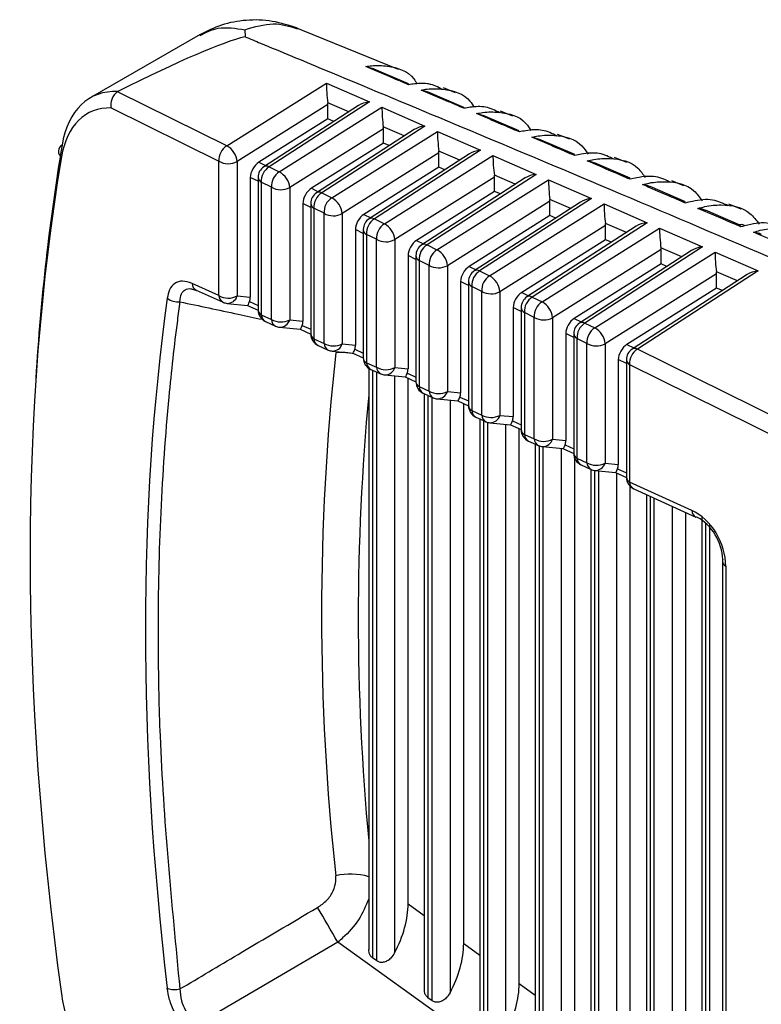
# Model space of a CAD drawing. Extents: x 12.3 to 108.7, y 1.1 to 80.4.
# Drawn here: x 71.71 to 72.295, y 63.744 to 64.522 of the extents above; entities that cross this region are included whole.
import ezdxf

# ---------------------------------------------------------------- set-up
doc = ezdxf.new("R2010")
doc.units = 0
doc.header["$MEASUREMENT"] = 0
doc.layers.add('OBJECT', color=7, linetype='CONTINUOUS')

msp = doc.modelspace()

# ---------------------------------------------------------------- linework, layer by layer
at = {"layer": 'OBJECT'}
for p, q in [((71.88757, 64.51383), (71.88761, 64.5083)), ((72.00882, 64.48237), (71.92467, 64.51671)), ((71.85212, 64.51002), (71.76546, 64.45999)), ((72.01665, 64.47097), (71.98764, 64.48334)), ((71.87317, 64.42212), (71.95189, 64.47163)), ((71.95189, 64.47163), (71.98588, 64.45683)), ((71.78698, 64.46481), (71.78725, 64.46497)), ((71.87317, 64.42212), (71.78698, 64.46481)), ((72.0604, 64.45242), (72.0316, 64.46472)), ((72.05389, 64.46398), (72.0442, 64.46794)), ((71.98588, 64.45683), (71.90667, 64.40552)), ((71.9695, 64.44896), (71.95295, 64.45617)), ((71.78191, 64.45201), (71.86696, 64.40988)), ((71.95305, 64.45469), (71.88141, 64.40963)), ((71.97722, 64.45396), (71.90247, 64.40554)), ((71.91468, 64.40156), (71.99573, 64.45254)), ((71.95305, 64.44336), (71.95305, 64.45469)), ((71.99573, 64.45254), (72.02972, 64.43773)), ((72.09896, 64.4456), (72.08929, 64.44954)), ((71.95305, 64.44336), (71.89852, 64.40906)), ((71.95772, 64.44133), (71.95305, 64.44336)), ((72.10415, 64.43383), (72.07555, 64.44607)), ((71.9969, 64.4356), (71.92291, 64.38907)), ((72.02106, 64.43486), (71.94401, 64.38496)), ((72.02972, 64.43773), (71.94822, 64.38494)), ((71.95618, 64.381), (72.03957, 64.43345)), ((72.01334, 64.42986), (71.99679, 64.43707)), ((71.9969, 64.42427), (71.9969, 64.4356)), ((72.03957, 64.43345), (72.07356, 64.41864)), ((72.1479, 64.41521), (72.1195, 64.42738)), ((72.14403, 64.42721), (72.13439, 64.43114)), ((71.9969, 64.42427), (71.94003, 64.3885)), ((72.07356, 64.41864), (71.98976, 64.36436)), ((72.00156, 64.42223), (71.9969, 64.42427)), ((72.05718, 64.41077), (72.04063, 64.41798)), ((71.86696, 64.3037), (71.86696, 64.40988)), ((71.88141, 64.40963), (71.88141, 64.30344)), ((71.89852, 64.40906), (71.90384, 64.40643)), ((72.04074, 64.4165), (71.96442, 64.3685)), ((72.0649, 64.41577), (71.98556, 64.36438)), ((71.99769, 64.36044), (72.08341, 64.41435)), ((72.04074, 64.40517), (72.04074, 64.4165)), ((72.08341, 64.41435), (72.1174, 64.39955)), ((72.1891, 64.40882), (72.17948, 64.41274)), ((71.90667, 64.40552), (71.91468, 64.40156)), ((72.04074, 64.40517), (71.98154, 64.36794)), ((72.0454, 64.40314), (72.04074, 64.40517)), ((72.19165, 64.39656), (72.16344, 64.40866)), ((71.8918, 64.39708), (71.8918, 64.30243)), ((71.89791, 64.39406), (71.8918, 64.39708)), ((71.89791, 64.39715), (71.89791, 64.29233)), ((72.08458, 64.39741), (72.00593, 64.34794)), ((72.10874, 64.39668), (72.0271, 64.3438)), ((72.1174, 64.39955), (72.03131, 64.34378)), ((72.03919, 64.33988), (72.12725, 64.39526)), ((72.10102, 64.39168), (72.08447, 64.39889)), ((72.08458, 64.38608), (72.08458, 64.39741)), ((72.12725, 64.39526), (72.16124, 64.38046)), ((72.23417, 64.39043), (72.22457, 64.39435)), ((71.90847, 64.38932), (71.90047, 64.39328)), ((71.90047, 64.39328), (71.90047, 64.28847)), ((71.90847, 64.28483), (71.90847, 64.38932)), ((71.92291, 64.38907), (71.92291, 64.28458)), ((71.94003, 64.3885), (71.94539, 64.38585)), ((72.08458, 64.38608), (72.02304, 64.34738)), ((72.08924, 64.38405), (72.08458, 64.38608)), ((72.2354, 64.37787), (72.20739, 64.38991)), ((71.94822, 64.38494), (71.95618, 64.381)), ((72.12842, 64.37832), (72.04743, 64.32738)), ((72.16124, 64.38046), (72.07285, 64.3232)), ((72.14486, 64.37259), (72.12831, 64.3798)), ((72.12842, 64.36699), (72.12842, 64.37832)), ((71.93331, 64.37652), (71.93331, 64.28356)), ((71.93945, 64.37348), (71.93331, 64.37652)), ((71.93945, 64.37657), (71.93945, 64.27345)), ((71.94998, 64.36876), (71.94202, 64.3727)), ((71.94202, 64.3727), (71.94202, 64.26959)), ((72.15258, 64.37759), (72.06865, 64.32322)), ((72.0807, 64.31932), (72.17109, 64.37617)), ((72.17109, 64.37617), (72.20508, 64.36136)), ((72.27916, 64.35916), (72.25133, 64.37113)), ((72.27924, 64.37204), (72.26966, 64.37595)), ((71.94998, 64.26597), (71.94998, 64.36876)), ((71.96442, 64.3685), (71.96442, 64.26571)), ((71.98154, 64.36794), (71.98693, 64.36527)), ((71.98976, 64.36436), (71.99769, 64.36044)), ((72.12842, 64.36699), (72.06455, 64.32682)), ((72.13308, 64.36496), (72.12842, 64.36699)), ((71.97482, 64.35596), (71.97482, 64.2647)), ((71.981, 64.3529), (71.97482, 64.35596)), ((71.981, 64.35599), (71.981, 64.25456)), ((72.17226, 64.35923), (72.08894, 64.30682)), ((72.19642, 64.35849), (72.11019, 64.30264)), ((72.20508, 64.36136), (72.1144, 64.30262)), ((72.12221, 64.29876), (72.21493, 64.35707)), ((72.1887, 64.35349), (72.17215, 64.3607)), ((72.17226, 64.3479), (72.17226, 64.35923)), ((72.21493, 64.35707), (72.24893, 64.34227)), ((71.99148, 64.3482), (71.98356, 64.35213)), ((71.98356, 64.35213), (71.98356, 64.2507)), ((71.99148, 64.2471), (71.99148, 64.3482)), ((72.00593, 64.34794), (72.00593, 64.24685)), ((72.02304, 64.34738), (72.02848, 64.34469)), ((72.17226, 64.3479), (72.10606, 64.30626)), ((72.17693, 64.34586), (72.17226, 64.3479)), ((72.03131, 64.34378), (72.03919, 64.33988)), ((72.2161, 64.34013), (72.13045, 64.28626)), ((72.24026, 64.3394), (72.15174, 64.28206)), ((72.24893, 64.34227), (72.15594, 64.28204)), ((72.23255, 64.3344), (72.21599, 64.34161)), ((72.2161, 64.3288), (72.2161, 64.34013)), ((72.01632, 64.3354), (72.01632, 64.24583)), ((72.02254, 64.33232), (72.01632, 64.3354)), ((72.02254, 64.33541), (72.02254, 64.23568)), ((72.03299, 64.32764), (72.02511, 64.33155)), ((72.02511, 64.33155), (72.02511, 64.23182)), ((72.16371, 64.2782), (72.25877, 64.33798)), ((72.25877, 64.33798), (72.29277, 64.32318)), ((72.03299, 64.22824), (72.03299, 64.32764)), ((72.04743, 64.32738), (72.04743, 64.22798)), ((72.06455, 64.32682), (72.07002, 64.32411)), ((72.2161, 64.3288), (72.14756, 64.2857)), ((72.22077, 64.32677), (72.2161, 64.3288)), ((72.07285, 64.3232), (72.0807, 64.31932)), ((72.25994, 64.32104), (72.17195, 64.2657)), ((72.2841, 64.32031), (72.19328, 64.26148)), ((72.29277, 64.32318), (72.19749, 64.26146)), ((72.27639, 64.31531), (72.25983, 64.32252)), ((72.25994, 64.30971), (72.25994, 64.32104)), ((71.86696, 64.3037), (71.8458, 64.31332)), ((71.84706, 64.30856), (71.84864, 64.30815)), ((71.8491, 64.30808), (71.87026, 64.29846)), ((72.05783, 64.31484), (72.05783, 64.22697)), ((72.06408, 64.31174), (72.05783, 64.31484)), ((72.06408, 64.31483), (72.06408, 64.2168)), ((72.0745, 64.30708), (72.06665, 64.31097)), ((72.06665, 64.31097), (72.06665, 64.21294)), ((72.25994, 64.30971), (72.18907, 64.26514)), ((72.26461, 64.30768), (72.25994, 64.30971)), ((71.88141, 64.30344), (71.8918, 64.30243)), ((72.0745, 64.20937), (72.0745, 64.30708)), ((72.08894, 64.30682), (72.08894, 64.20912)), ((72.10606, 64.30626), (72.11156, 64.30353)), ((72.1144, 64.30262), (72.12221, 64.29876)), ((71.87343, 64.29761), (71.88964, 64.29603)), ((71.88962, 64.29603), (71.89791, 64.29227)), ((71.89126, 64.29903), (71.89791, 64.29601)), ((72.09934, 64.29428), (72.09934, 64.2081)), ((72.10563, 64.29116), (72.09934, 64.29428)), ((72.10563, 64.29425), (72.10563, 64.19792)), ((71.90047, 64.28847), (71.90847, 64.28483)), ((71.92291, 64.28458), (71.93331, 64.28356)), ((72.116, 64.28652), (72.1082, 64.29039)), ((72.1082, 64.29039), (72.1082, 64.19406)), ((72.116, 64.19051), (72.116, 64.28652)), ((72.13045, 64.28626), (72.13045, 64.19025)), ((72.14756, 64.2857), (72.15311, 64.28295)), ((71.90377, 64.28323), (71.91177, 64.27959)), ((71.91494, 64.27874), (71.93115, 64.27716)), ((71.93113, 64.27716), (71.93945, 64.27338)), ((71.93276, 64.28017), (71.93945, 64.27713)), ((72.15594, 64.28204), (72.16371, 64.2782)), ((71.94202, 64.26959), (71.94998, 64.26597)), ((72.14084, 64.27372), (72.14084, 64.18924)), ((72.14717, 64.27058), (72.14084, 64.27372)), ((72.14717, 64.27367), (72.14717, 64.17903)), ((72.15751, 64.26596), (72.14974, 64.26981)), ((72.14974, 64.26981), (72.14974, 64.17517)), ((71.94531, 64.26434), (71.95327, 64.26072)), ((71.96442, 64.26571), (71.97482, 64.2647)), ((71.97427, 64.2613), (71.981, 64.25824)), ((72.15751, 64.17164), (72.15751, 64.26596)), ((72.17195, 64.2657), (72.17195, 64.17138)), ((72.18907, 64.26514), (72.19465, 64.26237)), ((72.47112, 64.12592), (72.19749, 64.26146)), ((71.95644, 64.25988), (71.97266, 64.2583)), ((71.97264, 64.2583), (71.981, 64.2545)), ((71.98356, 64.2507), (71.99148, 64.2471)), ((71.98531, 64.24634), (71.98531, 63.78716)), ((72.00593, 64.24685), (72.01632, 64.24583)), ((72.18235, 64.25315), (72.18235, 64.17037)), ((72.18872, 64.25), (72.18235, 64.25315)), ((72.18872, 64.25309), (72.18872, 64.16015)), ((72.19129, 64.24923), (72.46509, 64.1136)), ((72.19129, 64.24923), (72.19129, 64.15629)), ((71.98686, 64.24546), (71.99478, 64.24186)), ((71.98824, 64.24483), (71.98824, 63.78047)), ((71.99159, 63.77806), (71.99159, 64.24331)), ((71.99795, 64.24101), (72.01416, 64.23943)), ((72.00567, 64.24026), (72.00567, 63.78439)), ((72.01414, 64.23943), (72.02254, 64.23562)), ((72.01578, 64.24244), (72.02254, 64.23936)), ((72.01643, 63.82321), (72.01643, 64.23839)), ((72.02511, 64.23182), (72.03299, 64.22824)), ((72.0284, 64.22658), (72.03629, 64.22299)), ((72.02915, 64.22624), (72.02915, 63.75563)), ((72.03208, 64.22491), (72.03208, 63.74895)), ((72.03543, 63.74654), (72.03543, 64.22338)), ((72.04743, 64.22798), (72.05783, 64.22697)), ((72.05728, 64.22357), (72.06408, 64.22048)), ((72.03946, 64.22215), (72.05567, 64.22057)), ((72.04951, 64.22117), (72.04951, 63.75286)), ((72.05565, 64.22057), (72.06409, 64.21673)), ((72.06027, 63.79169), (72.06027, 64.21847)), ((72.06665, 64.21294), (72.0745, 64.20937)), ((72.06995, 64.2077), (72.07779, 64.20413)), ((72.08894, 64.20912), (72.09934, 64.2081)), ((72.07299, 64.20631), (72.07299, 63.72411)), ((72.07592, 64.20498), (72.07592, 63.71742)), ((72.07927, 63.71502), (72.07927, 64.20359)), ((72.08096, 64.20328), (72.09718, 64.2017)), ((72.09335, 64.20207), (72.09335, 63.72134)), ((72.09716, 64.2017), (72.10563, 64.19785)), ((72.09879, 64.2047), (72.10563, 64.2016)), ((72.10411, 63.76016), (72.10411, 64.19854)), ((72.1082, 64.19406), (72.116, 64.19051)), ((72.11149, 64.18881), (72.1193, 64.18526)), ((72.11683, 64.18639), (72.11683, 63.69258)), ((72.11976, 64.18507), (72.11976, 63.6859)), ((72.12247, 64.18441), (72.13868, 64.18284)), ((72.12311, 63.68349), (72.12311, 64.18435)), ((72.13045, 64.19025), (72.14084, 64.18924)), ((72.1403, 64.18584), (72.14717, 64.18271)), ((72.13719, 64.18298), (72.13719, 63.68981)), ((72.13866, 64.18284), (72.14717, 64.17897)), ((72.14795, 63.72864), (72.14795, 64.17517)), ((72.14974, 64.17517), (72.15751, 64.17164)), ((72.15304, 64.16993), (72.16081, 64.1664)), ((72.17195, 64.17138), (72.18235, 64.17037)), ((72.16067, 64.16646), (72.16067, 63.66106)), ((72.1636, 64.16559), (72.1636, 63.65437)), ((72.16398, 64.16555), (72.18019, 64.16397)), ((72.16695, 63.65197), (72.16695, 64.16526)), ((72.18017, 64.16397), (72.18872, 64.16009)), ((72.18103, 64.16358), (72.18103, 63.65829)), ((72.1818, 64.16697), (72.18872, 64.16383)), ((72.24032, 64.134), (72.19129, 64.15629)), ((72.19179, 63.69711), (72.19179, 64.15294)), ((72.19458, 64.15105), (72.24362, 64.12876)), ((72.20451, 64.14653), (72.20451, 63.62953)), ((72.20744, 64.1452), (72.20744, 63.62285)), ((72.21079, 63.62044), (72.21079, 64.14368)), ((72.22487, 64.13728), (72.22487, 63.62677)), ((72.23563, 63.66559), (72.23563, 64.13239)), ((72.24835, 64.12904), (72.24835, 63.59801)), ((72.25128, 64.12399), (72.25128, 63.59133)), ((72.25463, 63.58892), (72.25463, 64.12297)), ((72.26461, 64.09369), (72.26461, 63.40622)), ((72.26717, 64.08983), (72.26717, 63.40235)), ((72.01643, 63.82321), (72.02915, 63.81406)), ((71.96087, 63.79292), (71.85044, 63.72802)), ((72.26461, 63.57451), (71.96087, 63.79292)), ((72.06027, 63.79169), (72.07299, 63.78254)), ((71.99159, 63.77806), (71.98824, 63.78047)), ((72.10411, 63.76016), (72.11683, 63.75101)), ((72.03543, 63.74654), (72.03208, 63.74895))]:
    msp.add_line(p, q, dxfattribs=at)
at = {"layer": 'OBJECT', "flags": 128}
msp.add_lwpolyline([(72.24497, 64.12837), (72.24408, 64.12858), (72.24362, 64.12876)], dxfattribs=at)
at = {"layer": 'OBJECT'}
for centre, radius, start, end in [((71.74565, 64.41779), 0.00543, 117.54162, 236.58781), ((71.88055, 64.41069), 0.01361, 122.85312, 183.38407), ((71.86555, 64.40813), 0.01593, 5.38168, 61.427), ((71.87443, 64.42319), 0.01525, 240.71863, 297.24705), ((71.90791, 64.39715), 0.01, 122.93169, 180), ((71.91406, 64.39409), 0.01361, 122.85305, 183.38417), ((71.90456, 64.40165), 0.00441, 61.31148, 118.23671), ((71.92206, 64.39012), 0.01361, 122.85311, 183.38397), ((71.90706, 64.38757), 0.01593, 5.38281, 61.42599), ((71.90269, 64.39754), 0.0048, 184.73701, 242.47408), ((71.91593, 64.40263), 0.01525, 240.71976, 297.24592), ((71.94945, 64.37657), 0.01, 122.93169, 180), ((71.9556, 64.37351), 0.01361, 122.85638, 183.38269), ((71.9461, 64.38107), 0.00441, 61.31596, 118.23265), ((71.96357, 64.36956), 0.01361, 122.85641, 183.3828), ((71.94856, 64.36701), 0.01593, 5.38131, 61.42772), ((71.94424, 64.37696), 0.0048, 184.74127, 242.47171), ((71.95744, 64.38206), 0.01525, 240.71918, 297.24742), ((71.991, 64.35599), 0.01, 122.93169, 180), ((71.99715, 64.35293), 0.01361, 122.85285, 183.38423), ((71.98765, 64.36049), 0.00441, 61.31295, 118.23484), ((71.98578, 64.35638), 0.0048, 184.73571, 242.47464), ((72.00507, 64.349), 0.01361, 122.85514, 183.38407), ((71.99007, 64.34645), 0.01593, 5.38161, 61.42742), ((71.99894, 64.3615), 0.01525, 240.71918, 297.24742), ((72.03254, 64.33541), 0.01, 122.93169, 180), ((72.03869, 64.33235), 0.01361, 122.8565, 183.38282), ((72.02919, 64.33991), 0.00441, 61.31763, 118.23056), ((72.04658, 64.32844), 0.01361, 122.853, 183.38422), ((72.03158, 64.32589), 0.01593, 5.38161, 61.42742), ((72.02733, 64.3358), 0.0048, 184.74198, 242.47174), ((72.04045, 64.34094), 0.01525, 240.71863, 297.24705), ((72.07074, 64.31933), 0.00441, 61.31309, 118.23551), ((72.07408, 64.31483), 0.01, 122.93169, 180), ((72.08024, 64.31177), 0.01361, 122.85311, 183.38421), ((72.08809, 64.30788), 0.01361, 122.853, 183.38422), ((72.07308, 64.30533), 0.01593, 5.38319, 61.42584), ((71.8519, 64.3135), 0.0061, 181.67096, 242.64742), ((72.06887, 64.31522), 0.0048, 184.7359, 242.47519), ((71.83469, 64.31263), 0.01387, 232.46546, 276.17138), ((71.87443, 64.317), 0.01525, 240.71863, 297.24705), ((71.87329, 64.30402), 0.00634, 182.91025, 241.40898), ((71.87367, 64.30565), 0.00805, 268.30974, 344.05381), ((72.08196, 64.32038), 0.01525, 240.71976, 297.24592), ((72.11563, 64.29425), 0.01, 122.93169, 180), ((72.12178, 64.29119), 0.01361, 122.85642, 183.38277), ((72.11228, 64.29875), 0.00441, 61.31795, 118.23066), ((71.8744, 64.30756), 0.01, 245.55752, 264.43849), ((71.90791, 64.29233), 0.01, 180, 245.55752), ((71.90269, 64.29273), 0.0048, 184.73701, 242.47408), ((72.11041, 64.29464), 0.0048, 184.74068, 242.4723), ((72.12959, 64.28732), 0.01361, 122.85657, 183.38276), ((72.11459, 64.28477), 0.01593, 5.38151, 61.42739), ((71.9068, 64.28879), 0.00634, 182.9099, 241.40903), ((71.91593, 64.29814), 0.01525, 240.71976, 297.24592), ((71.9148, 64.28515), 0.00634, 182.9099, 241.40903), ((71.91497, 64.28706), 0.00832, 269.75785, 342.6057), ((72.12346, 64.29982), 0.01525, 240.71918, 297.24742), ((71.91591, 64.28869), 0.01, 245.55752, 264.43849), ((72.15717, 64.27367), 0.01, 122.93169, 180), ((72.16333, 64.27061), 0.01361, 122.8532, 183.38413), ((72.15383, 64.27817), 0.00441, 61.31287, 118.23533), ((72.1711, 64.26676), 0.01361, 122.8532, 183.38413), ((72.1561, 64.26421), 0.01593, 5.38181, 61.4271), ((71.94945, 64.27345), 0.01, 180, 245.55752), ((71.94424, 64.27384), 0.0048, 184.74127, 242.47171), ((71.94834, 64.26991), 0.00634, 182.90546, 241.41348), ((72.15196, 64.27406), 0.0048, 184.7405, 242.47059), ((71.95744, 64.27927), 0.01525, 240.71918, 297.24742), ((71.95631, 64.26629), 0.00634, 182.90476, 241.41417), ((71.95648, 64.2682), 0.00832, 269.75514, 342.61095), ((72.16497, 64.27926), 0.01525, 240.71863, 297.24705), ((72.19872, 64.25309), 0.01, 122.93169, 180), ((72.20487, 64.25003), 0.01361, 122.85311, 183.38421), ((72.19537, 64.25759), 0.00441, 61.31388, 118.23148), ((73.85719, 64.05192), 1.90912, 173.78744, 186.21256), ((71.95741, 64.26983), 0.01, 245.55752, 264.43849), ((71.96386, 64.21297), 0.04578, 76.85055, 95.74313), ((71.991, 64.25456), 0.01, 180, 245.55752), ((71.98578, 64.25496), 0.0048, 184.73571, 242.47464), ((71.98989, 64.25103), 0.00634, 182.9099, 241.40903), ((71.99894, 64.26041), 0.01525, 240.71918, 297.24742), ((71.99781, 64.24742), 0.00634, 182.9053, 241.41363), ((71.99798, 64.24933), 0.00832, 269.75889, 342.60721), ((72.1935, 64.25349), 0.0048, 184.74087, 242.47285), ((71.99892, 64.25096), 0.01, 245.55752, 264.43849), ((72.03254, 64.23568), 0.01, 180, 245.55752), ((72.02733, 64.23608), 0.0048, 184.74198, 242.47174), ((72.03143, 64.23214), 0.00634, 182.90512, 241.41382), ((73.86262, 64.04914), 1.88557, 174.636, 185.364), ((72.04045, 64.24154), 0.01525, 240.71863, 297.24705), ((72.03932, 64.22856), 0.00634, 182.9099, 241.40903), ((72.04043, 64.2321), 0.01, 245.55752, 264.43849), ((72.03949, 64.23047), 0.00832, 269.7556, 342.60824), ((72.07408, 64.2168), 0.01, 180, 245.55752), ((72.06887, 64.2172), 0.0048, 184.7359, 242.47519), ((72.07298, 64.21326), 0.00634, 182.90914, 241.40924), ((72.08196, 64.22268), 0.01525, 240.71976, 297.24592), ((72.08083, 64.20969), 0.00634, 182.91008, 241.40885), ((72.081, 64.2116), 0.00832, 269.75838, 342.60514), ((72.08193, 64.21323), 0.01, 245.55752, 264.43849), ((72.11563, 64.19792), 0.01, 180, 245.55752), ((72.11041, 64.19831), 0.0048, 184.74068, 242.4723), ((72.11452, 64.19438), 0.00634, 182.90512, 241.41382), ((72.12346, 64.20381), 0.01525, 240.71918, 297.24742), ((72.12233, 64.19083), 0.00634, 182.90512, 241.41382), ((72.12344, 64.19437), 0.01, 245.55752, 264.43849), ((72.12251, 64.19274), 0.00832, 269.75544, 342.61061), ((72.15717, 64.17903), 0.01, 180, 245.55752), ((72.15196, 64.17943), 0.0048, 184.7405, 242.47059), ((72.15607, 64.17549), 0.00634, 182.9099, 241.40903), ((72.16497, 64.18494), 0.01525, 240.71863, 297.24705), ((72.16384, 64.17196), 0.00634, 182.9099, 241.40903), ((72.16401, 64.17387), 0.00832, 269.75905, 342.60729), ((72.16495, 64.1755), 0.01, 245.55752, 264.43849), ((72.19872, 64.16015), 0.01, 180, 245.55752), ((72.1935, 64.16055), 0.0048, 184.74087, 242.47285), ((72.19739, 64.15647), 0.0061, 181.67127, 242.64711), ((72.24665, 64.13432), 0.00634, 182.91059, 241.40864), ((72.26812, 64.09367), 0.00351, 154.54469, 179.74952), ((72.26942, 64.0941), 0.00483, 184.94224, 242.27074), ((71.97091, 63.79422), 0.05241, 74.0535, 102.82168), ((70.26603, 62.82284), 1.95283, 29.7855, 30.71498), ((71.8321, 63.77232), 0.01696, 249.76844, 283.91456)]:
    msp.add_arc(centre, radius, start, end, dxfattribs=at)
for centre, major_axis, ratio, start_param, end_param in [((70.29275, 63.47125), (1.61042, 1.03656), 0.039919, 0.11575, 0.356864), ((71.95312, 64.46325), (-0.00085, 0.01127), 0.079449, 0.72669, 2.245127), ((71.82255, 64.35439), (-0.05582, 0.1063), 0.548821, 5.972242, 6.908863), ((71.94598, 64.45877), (-0.00499, 0.00867), 0.577651, 3.928719, 4.102619), ((71.98711, 64.44845), (0.01405, 0.00116), 0.599576, 1.609114, 2.301123), ((71.81512, 64.35053), (-0.05084, 0.09763), 0.546171, 5.989112, 6.910646), ((71.99696, 64.44416), (-0.00085, 0.01127), 0.079449, 0.72669, 2.245127), ((71.98982, 64.43968), (-0.00499, 0.00867), 0.577651, 3.928719, 4.102619), ((72.03095, 64.42936), (0.01405, 0.00116), 0.599576, 1.609114, 2.301123), ((72.0408, 64.42507), (-0.00085, 0.01127), 0.079449, 0.72669, 2.245127), ((73.22566, 63.13971), (-1.04028, 1.99674), 0.546312, 0.627366, 0.735835), ((72.03366, 64.42058), (-0.00499, 0.00867), 0.577651, 3.928719, 4.102619), ((72.07479, 64.41026), (0.01405, 0.00116), 0.599576, 1.609114, 2.301123), ((73.21823, 63.13585), (-1.0353, 1.98807), 0.546171, 0.62746, 0.990968), ((71.89894, 64.40109), (0.00503, 0.00866), 0.585467, 0.839536, 2.351618), ((72.08464, 64.40598), (-0.00085, 0.01127), 0.079449, 0.72669, 2.245127), ((72.07751, 64.40149), (-0.00499, 0.00867), 0.577651, 3.928719, 4.102619), ((72.11863, 64.39117), (0.01405, 0.00116), 0.599576, 1.609114, 2.301123), ((72.12848, 64.38688), (-0.00085, 0.01127), 0.079449, 0.72669, 2.245127), ((71.94045, 64.38053), (0.00503, 0.00866), 0.585467, 0.839536, 2.351618), ((72.12135, 64.3824), (-0.00499, 0.00867), 0.577651, 3.928719, 4.102619), ((72.16247, 64.37208), (0.01405, 0.00116), 0.599576, 1.609114, 2.301123), ((72.17232, 64.36779), (-0.00085, 0.01127), 0.079449, 0.72669, 2.245127), ((71.98196, 64.35996), (0.00503, 0.00866), 0.585467, 0.839536, 2.351618), ((72.16519, 64.3633), (-0.00499, 0.00867), 0.577651, 3.928719, 4.102619), ((72.20632, 64.35299), (0.01405, 0.00116), 0.599576, 1.609114, 2.301123), ((72.21616, 64.3487), (-0.00085, 0.01127), 0.079449, 0.72669, 2.245127), ((72.02346, 64.3394), (0.00503, 0.00866), 0.585467, 0.839536, 2.351618), ((72.20903, 64.34421), (-0.00499, 0.00867), 0.577651, 3.928719, 4.102619), ((72.25016, 64.33389), (0.01405, 0.00116), 0.599576, 1.609114, 2.301123), ((72.26, 64.32961), (-0.00085, 0.01127), 0.079449, 0.72669, 2.245127), ((72.06497, 64.31884), (0.00503, 0.00866), 0.585467, 0.839536, 2.351618), ((72.25287, 64.32512), (-0.00499, 0.00867), 0.577651, 3.928719, 4.102619), ((72.294, 64.3148), (0.01405, 0.00116), 0.599576, 1.609114, 2.301123), ((73.26254, 63.10741), (-1.00355, 1.9254), 0.546183, 0.65427, 0.963299), ((71.88511, 64.30652), (-0.00385, 0.01007), 0.543423, 3.692597, 4.098858), ((72.10648, 64.29828), (0.00503, 0.00866), 0.585467, 0.839536, 2.351618), ((71.89225, 64.30582), (0.00262, 0.00979), 0.106887, 3.123822, 3.974977), ((72.14798, 64.27772), (0.00503, 0.00866), 0.585467, 0.839536, 2.351618), ((71.93375, 64.28696), (0.00262, 0.00979), 0.106887, 3.123822, 3.974977), ((71.92661, 64.28765), (-0.00385, 0.01007), 0.543423, 3.692597, 4.098858), ((71.97526, 64.26809), (0.00262, 0.00979), 0.106887, 3.123822, 3.974977), ((71.96812, 64.26879), (-0.00385, 0.01007), 0.543423, 3.692597, 4.098858), ((72.18949, 64.25716), (0.00503, 0.00866), 0.585467, 0.839536, 2.351618), ((72.00963, 64.24992), (-0.00385, 0.01007), 0.543423, 3.692597, 4.098858), ((72.01677, 64.24923), (0.00262, 0.00979), 0.106887, 3.123822, 3.974977), ((72.05827, 64.23036), (0.00262, 0.00979), 0.106887, 3.123822, 3.974977), ((72.05113, 64.23106), (-0.00385, 0.01007), 0.543423, 3.692597, 4.098858), ((72.09264, 64.21219), (-0.00385, 0.01007), 0.543423, 3.692597, 4.098858), ((72.09978, 64.21149), (0.00262, 0.00979), 0.106887, 3.123822, 3.974977), ((72.14129, 64.19263), (0.00262, 0.00979), 0.106887, 3.123822, 3.974977), ((72.13415, 64.19332), (-0.00385, 0.01007), 0.543423, 3.692597, 4.098858), ((72.17565, 64.17446), (-0.00385, 0.01007), 0.543423, 3.692597, 4.098858), ((72.18279, 64.17376), (0.00262, 0.00979), 0.106887, 3.123822, 3.974977), ((72.23526, 64.0983), (-0.01678, 0.03637), 0.746233, 4.158516, 5.570042), ((72.2427, 64.10216), (-0.01275, 0.02722), 0.6715, 4.16034, 5.571866), ((71.97363, 63.79898), (0.03015, 0.0521), 0.583023, 4.769095, 5.494025), ((72.01747, 63.76746), (0.03015, 0.0521), 0.583023, 4.769095, 5.494025), ((72.06131, 63.73594), (0.03015, 0.0521), 0.583023, 4.769095, 5.494025), ((71.81512, 63.72178), (-0.05084, 0.09763), 0.546171, 0.990968, 1.912502)]:
    msp.add_ellipse(centre, major_axis=major_axis, ratio=ratio, start_param=start_param, end_param=end_param, dxfattribs=at)
for points, knots in [([(71.92908, 64.51492), (71.9225, 64.51709), (71.90937, 64.52142), (71.88874, 64.5219), (71.8691, 64.5184), (71.85751, 64.51267), (71.85189, 64.50988)], [0, 0, 0, 0, 0.258968, 0.516543, 0.765563, 1, 1, 1, 1]), ([(71.88757, 64.51383), (71.89519, 64.5161), (71.90994, 64.5205), (71.92281, 64.51655), (71.92904, 64.51464)], [0, 0, 0, 0, 0.516127, 1, 1, 1, 1]), ([(71.85217, 64.50922), (71.85672, 64.51161), (71.86693, 64.51697), (71.88021, 64.51495), (71.88757, 64.51383)], [0, 0, 0, 0, 0.4454408, 1, 1, 1, 1]), ([(71.88761, 64.5083), (71.89171, 64.5066), (71.91219, 64.49809), (71.99817, 64.46231), (72.16348, 64.39336), (72.31092, 64.33024), (72.39357, 64.29486)], [0, 0, 0, 0, 0.024148, 0.120739, 0.507103, 1, 1, 1, 1]), ([(71.98288, 64.48477), (71.98445, 64.48499), (71.99042, 64.48587), (72.00419, 64.48501), (72.01755, 64.48104), (72.0227, 64.47237), (72.02351, 64.47101)], [0, 0, 0, 0, 0.095578, 0.363594, 0.900437, 1, 1, 1, 1]), ([(72.01678, 64.47035), (72.01212, 64.47233), (72.00082, 64.47714), (71.98952, 64.48194), (71.98288, 64.48477)], [0, 0, 0, 0, 0.412315, 1, 1, 1, 1]), ([(71.98288, 64.48477), (71.98292, 64.48476), (71.98342, 64.48469), (71.98508, 64.48444), (71.98655, 64.48375), (71.98761, 64.48326)], [0, 0, 0, 0, 0.026058, 0.301001, 1, 1, 1, 1]), ([(72.04363, 64.46654), (72.04012, 64.46839), (72.03362, 64.47182), (72.02385, 64.47139), (72.0184, 64.47059), (72.01678, 64.47035)], [0, 0, 0, 0, 0.452488, 0.837194, 1, 1, 1, 1]), ([(71.78698, 64.46481), (71.78619, 64.46423), (71.78461, 64.46306), (71.78284, 64.46024), (71.78177, 64.45702), (71.78158, 64.45424), (71.78179, 64.45262), (71.7819, 64.45208), (71.78191, 64.45201)], [0, 0, 0, 0, 0.219279, 0.438506, 0.659239, 0.882984, 0.985823, 1, 1, 1, 1]), ([(72.01665, 64.47095), (72.01671, 64.47097), (72.01679, 64.47099), (72.01678, 64.4705), (72.01678, 64.47036), (72.01678, 64.47035)], [0, 0, 0, 0, 0.728312, 0.976155, 1, 1, 1, 1]), ([(72.0266, 64.46617), (72.02821, 64.46644), (72.03425, 64.46746), (72.04818, 64.46697), (72.06198, 64.46311), (72.06746, 64.45423), (72.0685, 64.45255)], [0, 0, 0, 0, 0.094757, 0.355724, 0.878339, 1, 1, 1, 1]), ([(72.06051, 64.45172), (72.05585, 64.45371), (72.04454, 64.45853), (72.03324, 64.46334), (72.0266, 64.46617)], [0, 0, 0, 0, 0.412352, 1, 1, 1, 1]), ([(72.0266, 64.46617), (72.02664, 64.46616), (72.02727, 64.46609), (72.02901, 64.46583), (72.03055, 64.46511), (72.03156, 64.46464)], [0, 0, 0, 0, 0.02492, 0.358206, 1, 1, 1, 1]), ([(72.06039, 64.45239), (72.06044, 64.45241), (72.06052, 64.45245), (72.06051, 64.45192), (72.06051, 64.45174), (72.06051, 64.45172)], [0, 0, 0, 0, 0.665915, 0.977132, 1, 1, 1, 1]), ([(72.08875, 64.44819), (72.08515, 64.45005), (72.0783, 64.4536), (72.06801, 64.453), (72.06216, 64.452), (72.06051, 64.45172)], [0, 0, 0, 0, 0.440728, 0.84153, 1, 1, 1, 1]), ([(72.07033, 64.44753), (72.07197, 64.44785), (72.07807, 64.44901), (72.09216, 64.44888), (72.10641, 64.44514), (72.11222, 64.43607), (72.1135, 64.43409)], [0, 0, 0, 0, 0.093971, 0.348263, 0.857412, 1, 1, 1, 1]), ([(72.10423, 64.43306), (72.09957, 64.43505), (72.08827, 64.43988), (72.07697, 64.4447), (72.07033, 64.44753)], [0, 0, 0, 0, 0.412393, 1, 1, 1, 1]), ([(72.07033, 64.44753), (72.07037, 64.44753), (72.07111, 64.44745), (72.07294, 64.4472), (72.07454, 64.44644), (72.07551, 64.44598)], [0, 0, 0, 0, 0.023897, 0.410185, 1, 1, 1, 1]), ([(72.13385, 64.42982), (72.13018, 64.43169), (72.12297, 64.43537), (72.11218, 64.43458), (72.10593, 64.43338), (72.10423, 64.43306)], [0, 0, 0, 0, 0.430508, 0.845454, 1, 1, 1, 1]), ([(72.11405, 64.42886), (72.11574, 64.42922), (72.1219, 64.43053), (72.13614, 64.43075), (72.15083, 64.42715), (72.15699, 64.4179), (72.15851, 64.41562)], [0, 0, 0, 0, 0.093215, 0.34118, 0.837565, 1, 1, 1, 1]), ([(72.14796, 64.41436), (72.1433, 64.41636), (72.132, 64.42119), (72.12069, 64.42603), (72.11405, 64.42886)], [0, 0, 0, 0, 0.412427, 1, 1, 1, 1]), ([(72.11405, 64.42886), (72.1141, 64.42886), (72.11496, 64.42878), (72.11687, 64.42852), (72.11853, 64.42773), (72.11946, 64.42729)], [0, 0, 0, 0, 0.022938, 0.457628, 1, 1, 1, 1]), ([(72.17896, 64.41144), (72.1752, 64.41332), (72.16763, 64.41712), (72.15633, 64.41614), (72.14969, 64.41473), (72.14796, 64.41436)], [0, 0, 0, 0, 0.421624, 0.849025, 1, 1, 1, 1]), ([(72.15778, 64.41016), (72.1595, 64.41056), (72.16572, 64.41201), (72.18011, 64.41257), (72.19525, 64.40912), (72.20177, 64.39971), (72.20355, 64.39715)], [0, 0, 0, 0, 0.09249, 0.334446, 0.818716, 1, 1, 1, 1]), ([(72.19169, 64.39563), (72.18703, 64.39763), (72.17572, 64.40248), (72.16442, 64.40732), (72.15778, 64.41016)], [0, 0, 0, 0, 0.412464, 1, 1, 1, 1]), ([(72.15778, 64.41016), (72.15782, 64.41016), (72.15881, 64.41007), (72.1608, 64.40982), (72.16252, 64.40899), (72.1634, 64.40856)], [0, 0, 0, 0, 0.022103, 0.501098, 1, 1, 1, 1]), ([(72.22405, 64.39304), (72.22021, 64.39494), (72.21229, 64.39885), (72.20048, 64.39768), (72.19346, 64.39604), (72.19169, 64.39563)], [0, 0, 0, 0, 0.413903, 0.85229, 1, 1, 1, 1]), ([(72.20151, 64.39142), (72.20327, 64.39187), (72.20954, 64.39346), (72.22407, 64.39435), (72.23967, 64.39107), (72.24655, 64.38151), (72.24859, 64.37867)], [0, 0, 0, 0, 0.091792, 0.328037, 0.800791, 1, 1, 1, 1]), ([(72.23542, 64.37687), (72.23076, 64.37887), (72.21945, 64.38372), (72.20815, 64.38857), (72.20151, 64.39142)], [0, 0, 0, 0, 0.412495, 1, 1, 1, 1]), ([(72.20151, 64.39142), (72.20155, 64.39142), (72.20266, 64.39133), (72.20472, 64.39109), (72.20651, 64.39022), (72.20734, 64.38981)], [0, 0, 0, 0, 0.021309, 0.541081, 1, 1, 1, 1]), ([(72.26914, 64.37464), (72.2652, 64.37655), (72.25694, 64.38057), (72.24463, 64.37919), (72.23723, 64.37733), (72.23542, 64.37687)], [0, 0, 0, 0, 0.407205, 0.855288, 1, 1, 1, 1]), ([(72.24524, 64.37265), (72.24703, 64.37314), (72.25337, 64.37487), (72.26802, 64.3761), (72.28409, 64.373), (72.29134, 64.3633), (72.29365, 64.3602)], [0, 0, 0, 0, 0.091121, 0.321928, 0.783726, 1, 1, 1, 1]), ([(72.27915, 64.35808), (72.27449, 64.36008), (72.26319, 64.36494), (72.25188, 64.3698), (72.24524, 64.37265)], [0, 0, 0, 0, 0.41253, 1, 1, 1, 1]), ([(72.24524, 64.37265), (72.24529, 64.37265), (72.24681, 64.37255), (72.24899, 64.37231), (72.25079, 64.37133), (72.2513, 64.37106)], [0, 0, 0, 0, 0.020599, 0.722195, 1, 1, 1, 1]), ([(72.28228, 64.35889), (72.28205, 64.35908), (72.28096, 64.36), (72.27932, 64.3598), (72.27803, 64.35965)], [0, 0, 0, 0, 0.20896, 1, 1, 1, 1]), ([(72.31422, 64.35622), (72.31019, 64.35815), (72.30158, 64.36228), (72.28877, 64.36069), (72.281, 64.35858), (72.27915, 64.35808)], [0, 0, 0, 0, 0.4014116, 0.8580519, 1, 1, 1, 1]), ([(72.28898, 64.35385), (72.2908, 64.35439), (72.29719, 64.35626), (72.31196, 64.3578), (72.32851, 64.3549), (72.33613, 64.34507), (72.33872, 64.34173)], [0, 0, 0, 0, 0.090475, 0.316101, 0.767462, 1, 1, 1, 1]), ([(72.32289, 64.33925), (72.31823, 64.34126), (72.30692, 64.34613), (72.29562, 64.35099), (72.28898, 64.35385)], [0, 0, 0, 0, 0.412558, 1, 1, 1, 1]), ([(72.28898, 64.35385), (72.28902, 64.35385), (72.29065, 64.35376), (72.29291, 64.35352), (72.29476, 64.35251), (72.29524, 64.35225)], [0, 0, 0, 0, 0.01993, 0.747754, 1, 1, 1, 1]), ([(71.8458, 64.31332), (71.84325, 64.31419), (71.83814, 64.31593), (71.83194, 64.3139), (71.8278, 64.30894), (71.82674, 64.30397), (71.82624, 64.30163)], [0, 0, 0, 0, 0.26188, 0.524407, 0.776419, 1, 1, 1, 1]), ([(71.83618, 64.29884), (71.8364, 64.30115), (71.83679, 64.30526), (71.84011, 64.30857), (71.84363, 64.30961), (71.84626, 64.3088), (71.84706, 64.30856)], [0, 0, 0, 0, 0.345409, 0.613683, 0.882376, 1, 1, 1, 1]), ([(71.8471, 64.30872), (71.84725, 64.30873), (71.84759, 64.30874), (71.84864, 64.30818), (71.84923, 64.30786)], [0, 0, 0, 0, 0.437549, 1, 1, 1, 1]), ([(71.83618, 64.29884), (71.83551, 64.29389), (71.83213, 64.26914), (71.82277, 64.18504), (71.81869, 64.09673), (71.81905, 64.00568), (71.82087, 63.91366), (71.82964, 63.82322), (71.83618, 63.75586)], [0, 0, 0, 0, 0.029967, 0.149857, 0.5, 0.529967, 0.649857, 1, 1, 1, 1]), ([(71.83618, 64.29884), (71.85147, 64.29559), (71.87312, 64.29099), (71.89483, 64.28636), (71.9012, 64.285)], [0, 0, 0, 0, 0.706406, 1, 1, 1, 1]), ([(71.94491, 63.82028), (71.94747, 63.82206), (71.95261, 63.82563), (71.95761, 63.83315), (71.95953, 63.84), (71.95935, 63.84394), (71.95928, 63.84532)], [0, 0, 0, 0, 0.288934, 0.578768, 0.851944, 1, 1, 1, 1]), ([(71.98531, 63.82701), (71.98293, 63.82145), (71.97819, 63.81033), (71.9683, 63.79915), (71.96214, 63.79398), (71.96087, 63.79292)], [0, 0, 0, 0, 0.442975, 0.885214, 1, 1, 1, 1]), ([(71.83618, 63.75586), (71.85148, 63.76497), (71.88767, 63.78654), (71.92396, 63.80793), (71.94491, 63.82028)], [0, 0, 0, 0, 0.4226632, 1, 1, 1, 1]), ([(71.98824, 63.78047), (71.98759, 63.78108), (71.98631, 63.78229), (71.98541, 63.7847), (71.9854, 63.78641), (71.98539, 63.78716)], [0, 0, 0, 0, 0.359201, 0.716945, 1, 1, 1, 1]), ([(72.00567, 63.78439), (72.00477, 63.78295), (72.00319, 63.78043), (71.99997, 63.77794), (71.99684, 63.7768), (71.99388, 63.77679), (71.99232, 63.77766), (71.99159, 63.77806)], [0, 0, 0, 0, 0.2783013, 0.4907924, 0.6659743, 0.8421099, 1, 1, 1, 1]), ([(71.8458, 63.71961), (71.84325, 63.72201), (71.83814, 63.72683), (71.83194, 63.73682), (71.8278, 63.74709), (71.82674, 63.75343), (71.82624, 63.75641)], [0, 0, 0, 0, 0.26188, 0.524406, 0.776419, 1, 1, 1, 1]), ([(71.83618, 63.75586), (71.8364, 63.75277), (71.8368, 63.74727), (71.84008, 63.73921), (71.84463, 63.73254), (71.84846, 63.72956), (71.85044, 63.72802)], [0, 0, 0, 0, 0.295336, 0.52472, 0.754461, 1, 1, 1, 1]), ([(72.03208, 63.74895), (72.03143, 63.74955), (72.03015, 63.75076), (72.02925, 63.75318), (72.02924, 63.75488), (72.02923, 63.75563)], [0, 0, 0, 0, 0.3592, 0.716945, 1, 1, 1, 1]), ([(72.04951, 63.75286), (72.04861, 63.75143), (72.04703, 63.7489), (72.04381, 63.74642), (72.04068, 63.74528), (72.03772, 63.74527), (72.03616, 63.74613), (72.03543, 63.74654)], [0, 0, 0, 0, 0.278301, 0.490792, 0.665975, 0.84211, 1, 1, 1, 1])]:
    msp.add_open_spline(points, degree=3, knots=knots, dxfattribs=at)

doc.saveas('drawing.dxf')
